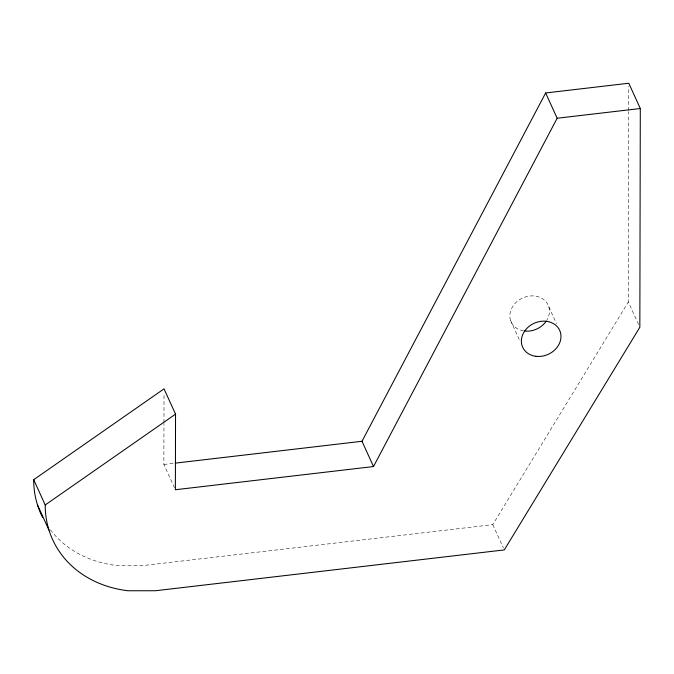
<?xml version="1.0" encoding="UTF-8"?>
<svg xmlns="http://www.w3.org/2000/svg" width="674" height="674" viewBox="0 0 674 674"><rect width="100%" height="100%" fill="white"/><g stroke="black" fill="none" stroke-linecap="round" stroke-linejoin="round"><path stroke-width="0.51" stroke-dasharray="3.37 2.53" d="M174.532 487.858L163.866 464.462L163.951 423.508M163.959 422.463L164.018 393.06M638.564 324.447L628.328 301.986L628.724 111.631M628.724 110.587L628.775 86.398M50.382 529.806A114.934 96.281 -24.5 0 0 116.476 565.486L143.916 565.469L492.77 524.65L628.328 301.986M163.866 464.462L174.296 463.24M548.804 306.763L556.48 323.613M510.504 320.302L519.89 340.892M492.77 524.65L503.436 548.046M523.504 330.892A20.338 17.044 -24.5 0 1 511.296 309.13A20.338 17.044 -24.5 0 1 538.374 296.787A20.338 17.044 -24.5 0 1 546.791 320.276"/><path stroke-width="1.01" d="M175.543 414.131L175.383 489.737L373.522 466.551L557.162 118.236L545.645 92.97L628.783 83.239L640.3 108.514L639.845 327.261L504.287 549.917L155.433 590.744L127.993 590.761A114.934 96.281 -24.5 0 1 45.217 504.961L33.7 479.694L164.026 388.856L175.543 414.131L45.217 504.961M373.522 466.551L362.005 441.276L545.645 92.97M557.162 118.236L640.3 108.514M175.341 463.122L362.005 441.276M37.458 504.834L48.975 530.109M42.614 517.48A114.934 96.281 -24.5 0 1 33.7 479.694M546.252 321.119A20.338 17.044 -24.5 0 1 524.49 331.035M536.007 356.31A20.338 17.044 -24.5 0 0 560.321 332.038A20.338 17.044 -24.5 0 0 527.186 328.07A20.338 17.044 -24.5 0 0 536.007 356.31"/></g></svg>
